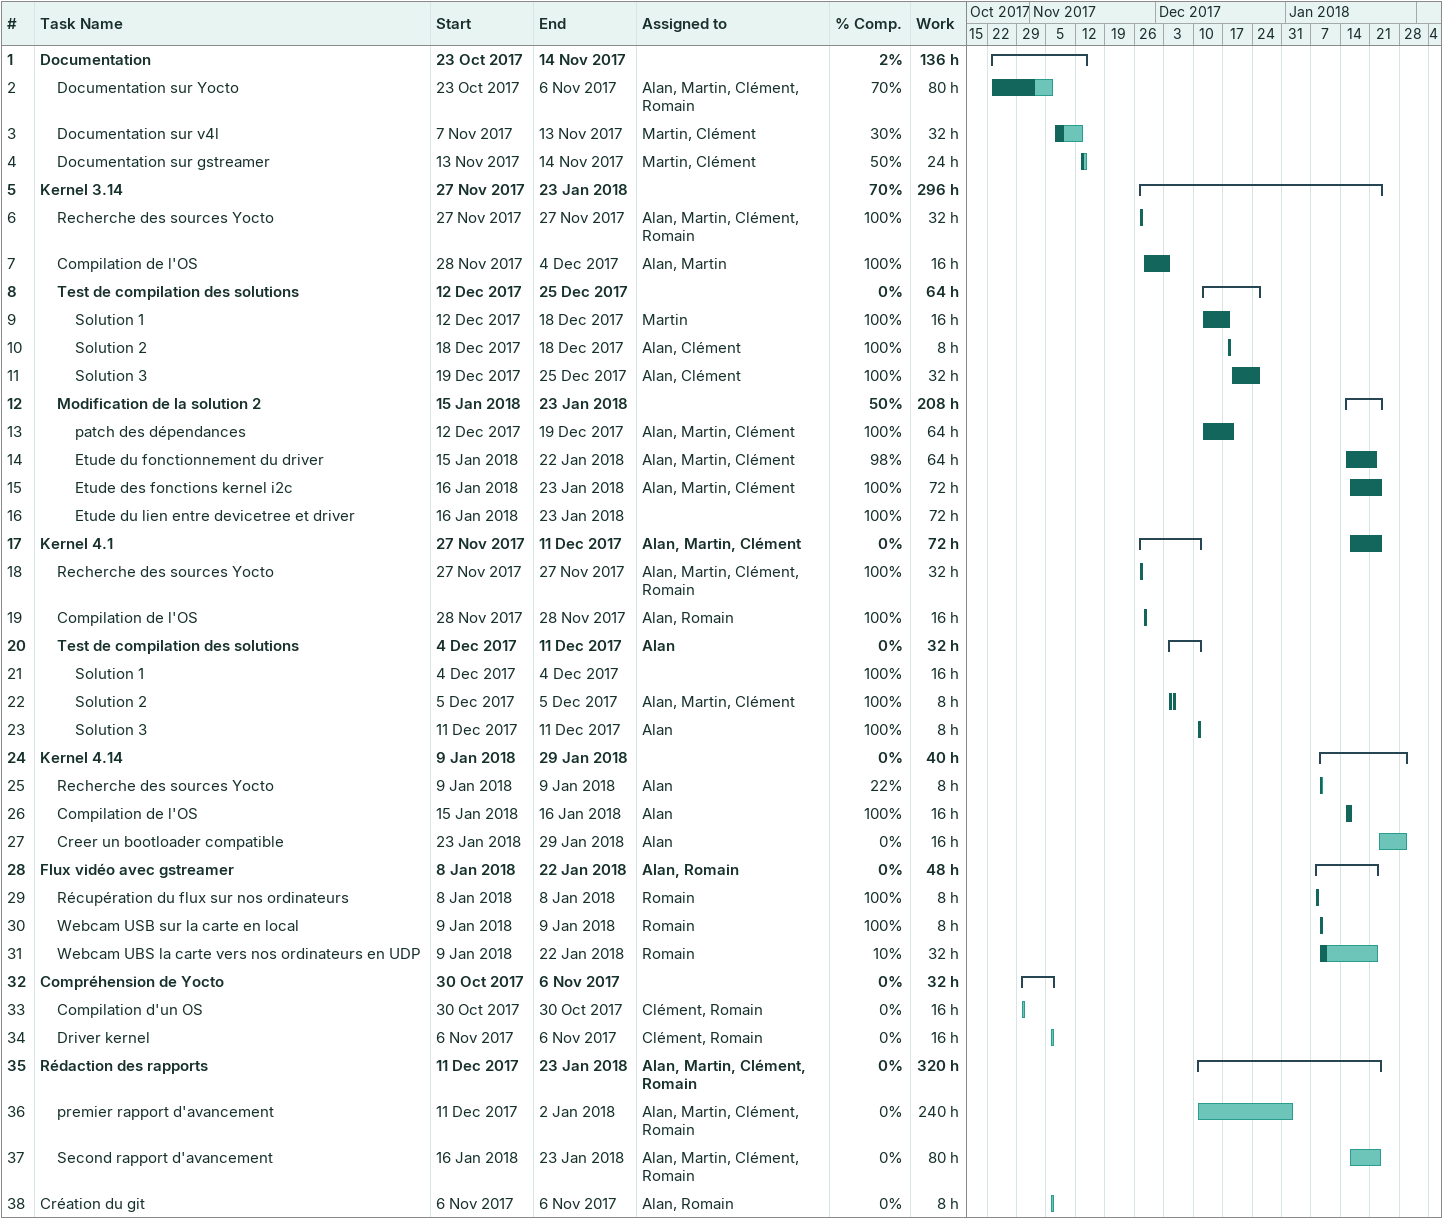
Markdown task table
| ID | Level | Task | Start | Finish | Resources | % complete | Work (h) |
|---|---|---|---|---|---|---|---|
| 1 | 1 | **Documentation** | 2017-10-23 | 2017-11-14 |  | 2 | 136 |
| 2 | 2 | Documentation sur Yocto | 2017-10-23 | 2017-11-06 | Alan, Martin, Clément, Romain | 70 | 80 |
| 3 | 2 | Documentation sur v4l | 2017-11-07 | 2017-11-13 | Martin, Clément | 30 | 32 |
| 4 | 2 | Documentation sur gstreamer | 2017-11-13 | 2017-11-14 | Martin, Clément | 50 | 24 |
| 5 | 1 | **Kernel 3.14** | 2017-11-27 | 2018-01-23 |  | 70 | 296 |
| 6 | 2 | Recherche des sources Yocto | 2017-11-27 | 2017-11-27 | Alan, Martin, Clément, Romain | 100 | 32 |
| 7 | 2 | Compilation de l'OS | 2017-11-28 | 2017-12-04 | Alan, Martin | 100 | 16 |
| 8 | 2 | **Test de compilation des solutions** | 2017-12-12 | 2017-12-25 |  | 0 | 64 |
| 9 | 3 | Solution 1 | 2017-12-12 | 2017-12-18 | Martin | 100 | 16 |
| 10 | 3 | Solution 2 | 2017-12-18 | 2017-12-18 | Alan, Clément | 100 | 8 |
| 11 | 3 | Solution 3 | 2017-12-19 | 2017-12-25 | Alan, Clément | 100 | 32 |
| 12 | 2 | **Modification de la solution 2** | 2018-01-15 | 2018-01-23 |  | 50 | 208 |
| 13 | 3 | patch des dépendances | 2017-12-12 | 2017-12-19 | Alan, Martin, Clément | 100 | 64 |
| 14 | 3 | Etude du fonctionnement du driver | 2018-01-15 | 2018-01-22 | Alan, Martin, Clément | 98 | 64 |
| 15 | 3 | Etude des fonctions kernel i2c | 2018-01-16 | 2018-01-23 | Alan, Martin, Clément | 100 | 72 |
| 16 | 3 | Etude du lien entre devicetree et driver | 2018-01-16 | 2018-01-23 |  | 100 | 72 |
| 17 | 1 | **Kernel 4.1** | 2017-11-27 | 2017-12-11 | Alan, Martin, Clément | 0 | 72 |
| 18 | 2 | Recherche des sources Yocto | 2017-11-27 | 2017-11-27 | Alan, Martin, Clément, Romain | 100 | 32 |
| 19 | 2 | Compilation de l'OS | 2017-11-28 | 2017-11-28 | Alan, Romain | 100 | 16 |
| 20 | 2 | **Test de compilation des solutions** | 2017-12-04 | 2017-12-11 | Alan | 0 | 32 |
| 21 | 3 | Solution 1 | 2017-12-04 | 2017-12-04 |  | 100 | 16 |
| 22 | 3 | Solution 2 | 2017-12-05 | 2017-12-05 | Alan, Martin, Clément | 100 | 8 |
| 23 | 3 | Solution 3 | 2017-12-11 | 2017-12-11 | Alan | 100 | 8 |
| 24 | 1 | **Kernel 4.14** | 2018-01-09 | 2018-01-29 |  | 0 | 40 |
| 25 | 2 | Recherche des sources Yocto | 2018-01-09 | 2018-01-09 | Alan | 22 | 8 |
| 26 | 2 | Compilation de l'OS | 2018-01-15 | 2018-01-16 | Alan | 100 | 16 |
| 27 | 2 | Creer un bootloader compatible | 2018-01-23 | 2018-01-29 | Alan | 0 | 16 |
| 28 | 1 | **Flux vidéo avec gstreamer** | 2018-01-08 | 2018-01-22 | Alan, Romain | 0 | 48 |
| 29 | 2 | Récupération du flux sur nos ordinateurs | 2018-01-08 | 2018-01-08 | Romain | 100 | 8 |
| 30 | 2 | Webcam USB sur la carte en local | 2018-01-09 | 2018-01-09 | Romain | 100 | 8 |
| 31 | 2 | Webcam UBS la carte vers nos ordinateurs en UDP | 2018-01-09 | 2018-01-22 | Romain | 10 | 32 |
| 32 | 1 | **Compréhension de Yocto** | 2017-10-30 | 2017-11-06 |  | 0 | 32 |
| 33 | 2 | Compilation d'un OS | 2017-10-30 | 2017-10-30 | Clément, Romain | 0 | 16 |
| 34 | 2 | Driver kernel | 2017-11-06 | 2017-11-06 | Clément, Romain | 0 | 16 |
| 35 | 1 | **Rédaction des rapports** | 2017-12-11 | 2018-01-23 | Alan, Martin, Clément, Romain | 0 | 320 |
| 36 | 2 | premier rapport d'avancement | 2017-12-11 | 2018-01-02 | Alan, Martin, Clément, Romain | 0 | 240 |
| 37 | 2 | Second rapport d'avancement | 2018-01-16 | 2018-01-23 | Alan, Martin, Clément, Romain | 0 | 80 |
| 38 | 1 | Création du git | 2017-11-06 | 2017-11-06 | Alan, Romain | 0 | 8 |
